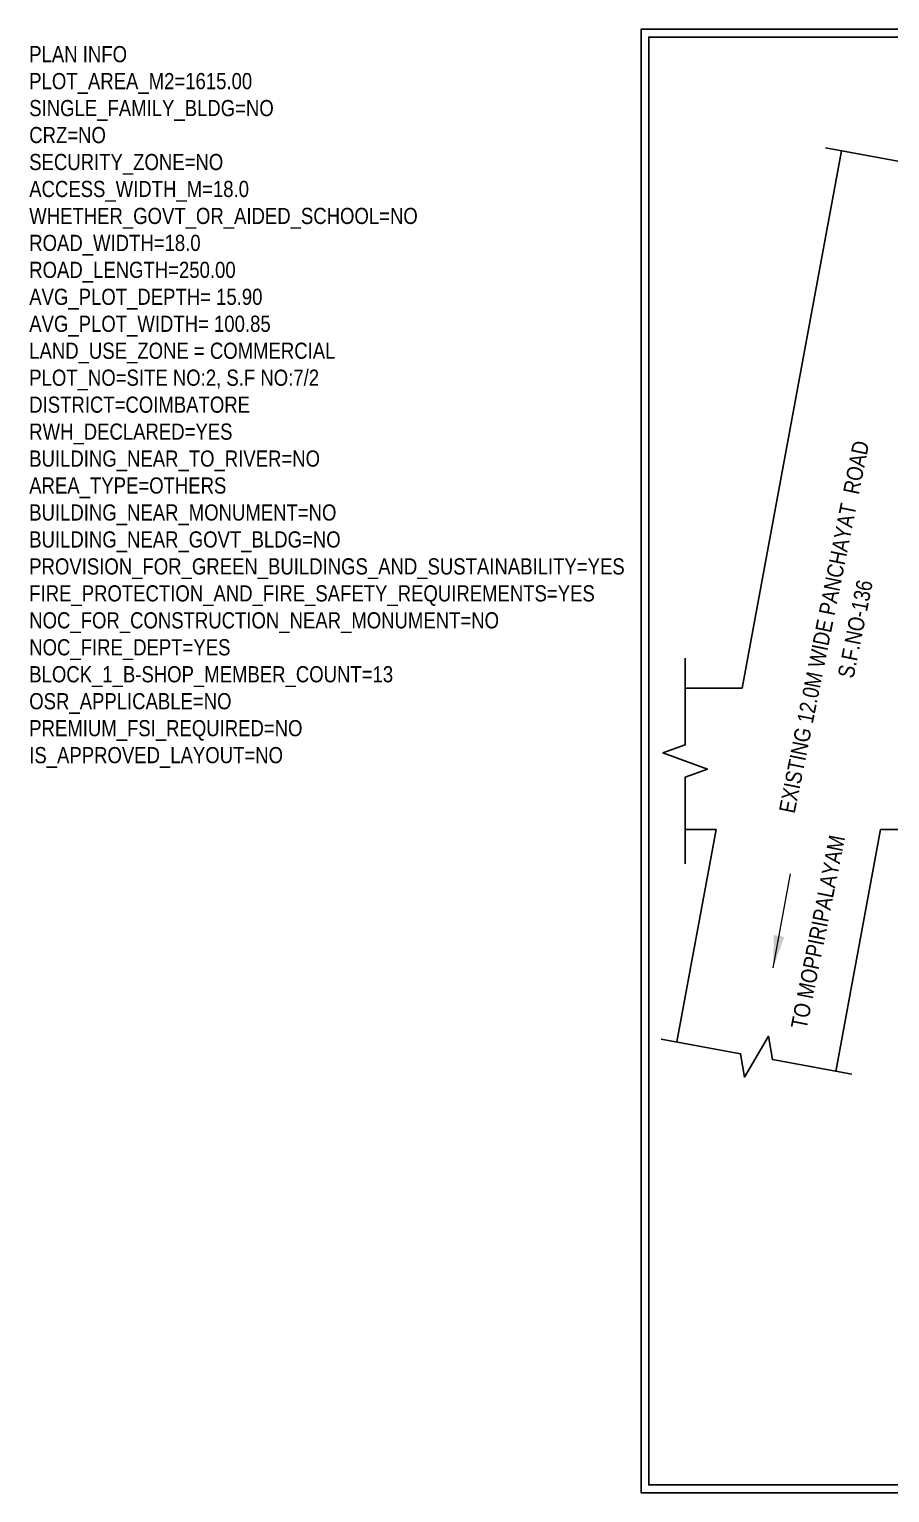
# Model space of a CAD drawing. Header units: metres. Extents: x 127 to 433, y 178 to 269.
# Drawn here: x 127.5 to 180.7, y 178 to 268.5 of the extents above; entities that cross this region are included whole.
import ezdxf

# ---------------------------------------------------------------- set-up
doc = ezdxf.new("R2010")
doc.units = ezdxf.units.M
doc.header["$MEASUREMENT"] = 0
doc.layers.add('DRIVE_WAY', color=254, linetype='Continuous')
doc.layers.add('PLAN_INFO', color=1, linetype='Continuous', plot=False)
doc.styles.add('Arial', font='swissc.ttf')
doc.styles.get("Standard").update_dxf_attribs({"font": 'swissc.ttf'})
doc.dimstyles.new('FLOOR DIM', dxfattribs={"dimtxt": 0.23, "dimasz": 0.03, "dimexe": 0.075, "dimexo": 0.3, "dimgap": 0.09, "dimtad": 0, "dimzin": 3, "dimdsep": 46, "dimtxsty": 'Arial', "dimblk": 'JM1', "dimcen": -0.09, "dimse1": 1, "dimse2": 1, "dimclrd": 5, "dimclre": 250, "dimclrt": 3, "dimazin": 0, "dimtfac": 0.65, "dimtix": 1, "dimtofl": 0, "dimtmove": 0, "dimatfit": 2, "dimfxl": 0, "dimfrac": 1, "dimtolj": 1, "dimlwd": 18, "dimlwe": -1, "dimarcsym": 0})

# ---------------------------------------------------------------- blocks, each defined once
blk = doc.blocks.new('JM1')
at = {"color": 2}
for p, q in [((0, 2), (0, -2)), ((-0.884, -0.884), (0.884, 0.884)), ((-3, 0), (0, 0))]:
    blk.add_line(p, q, dxfattribs=at)

msp = doc.modelspace()

# ---------------------------------------------------------------- linework, layer by layer
for p, q in [((171.551, 227.789), (177.687, 261.012)), ((171.551, 227.789), (168.024, 227.789)), ((169.938, 219.054), (167.51, 205.908)), ((168.024, 219.054), (169.938, 219.054)), ((180.107, 219.054), (177.344, 204.092)), ((180.107, 219.054), (289.428, 219.054))]:
    msp.add_line(p, q)
for points in [[(323.645, 178.038), (323.645, 268.526), (165.294, 268.526), (165.294, 178.038)], [(323.165, 178.518), (323.165, 268.046), (165.774, 268.046), (165.774, 178.518)]]:
    msp.add_lwpolyline(points, close=True)
at = {"linetype": 'Continuous'}
for points in [[(176.704, 261.194), (181.62, 260.286), (181.863, 258.844), (183.345, 261.364), (183.587, 259.923), (188.504, 259.015)], [(168.024, 229.636), (168.024, 224.284), (166.65, 223.784), (169.398, 222.784), (168.024, 222.284), (168.024, 216.932)], [(166.527, 206.09), (171.444, 205.182), (171.686, 203.74), (173.168, 206.26), (173.411, 204.819), (178.328, 203.911)]]:
    msp.add_lwpolyline(points, dxfattribs=at)

# ---------------------------------------------------------------- texts
at = {"char_height": 1, "attachment_point": 5, "rotation": 78.62117}
for s, insert in [('EXISTING 12.0M WIDE PANCHAYAT  ROAD', (176.616, 231.574)), ('S.F.NO-136', (178.547, 231.446)), ('TO MOPPIRIPALAYAM', (176.24, 212.706))]:
    msp.add_mtext(s, dxfattribs=dict(at, insert=insert))
at = {"layer": 'PLAN_INFO', "insert": (127.462, 267.487), "char_height": 1, "width": 36.17558, "attachment_point": 1}
msp.add_mtext('PLAN INFO\\PPLOT_AREA_M2=1615.00\\PSINGLE_FAMILY_BLDG=NO\\PCRZ=NO\\PSECURITY_ZONE=NO\\PACCESS_WIDTH_M=18.0\\PWHETHER_GOVT_OR_AIDED_SCHOOL=NO\\PROAD_WIDTH=18.0\\PROAD_LENGTH=250.00\\PAVG_PLOT_DEPTH= 15.90\\PAVG_PLOT_WIDTH= 100.85\\PLAND_USE_ZONE = COMMERCIAL\\PPLOT_NO=SITE NO:2, S.F NO:7/2\\PDISTRICT=COIMBATORE\\PRWH_DECLARED=YES\\PBUILDING_NEAR_TO_RIVER=NO\\PAREA_TYPE=OTHERS\\PBUILDING_NEAR_MONUMENT=NO\\PBUILDING_NEAR_GOVT_BLDG=NO\\PPROVISION_FOR_GREEN_BUILDINGS_AND_SUSTAINABILITY=YES\\PFIRE_PROTECTION_AND_FIRE_SAFETY_REQUIREMENTS=YES\\PNOC_FOR_CONSTRUCTION_NEAR_MONUMENT=NO\\PNOC_FIRE_DEPT=YES\\PBLOCK_1_B-SHOP_MEMBER_COUNT=13\\POSR_APPLICABLE=NO\\PPREMIUM_FSI_REQUIRED=NO\\PIS_APPROVED_LAYOUT=NO{\\fHelvetica|b0|i0|c0|p32;\\H0.83333x; }', dxfattribs=at)

# ---------------------------------------------------------------- leaders
at = {"layer": 'DRIVE_WAY', "color": 254}
msp.add_leader([(173.46, 210.494), (174.532, 216.299)], dimstyle='FLOOR DIM', override={"dimasz": 2, "dimgap": 0.09, "dimtad": 0, "dimclrd": 256}, dxfattribs=at)

doc.saveas('drawing.dxf')
